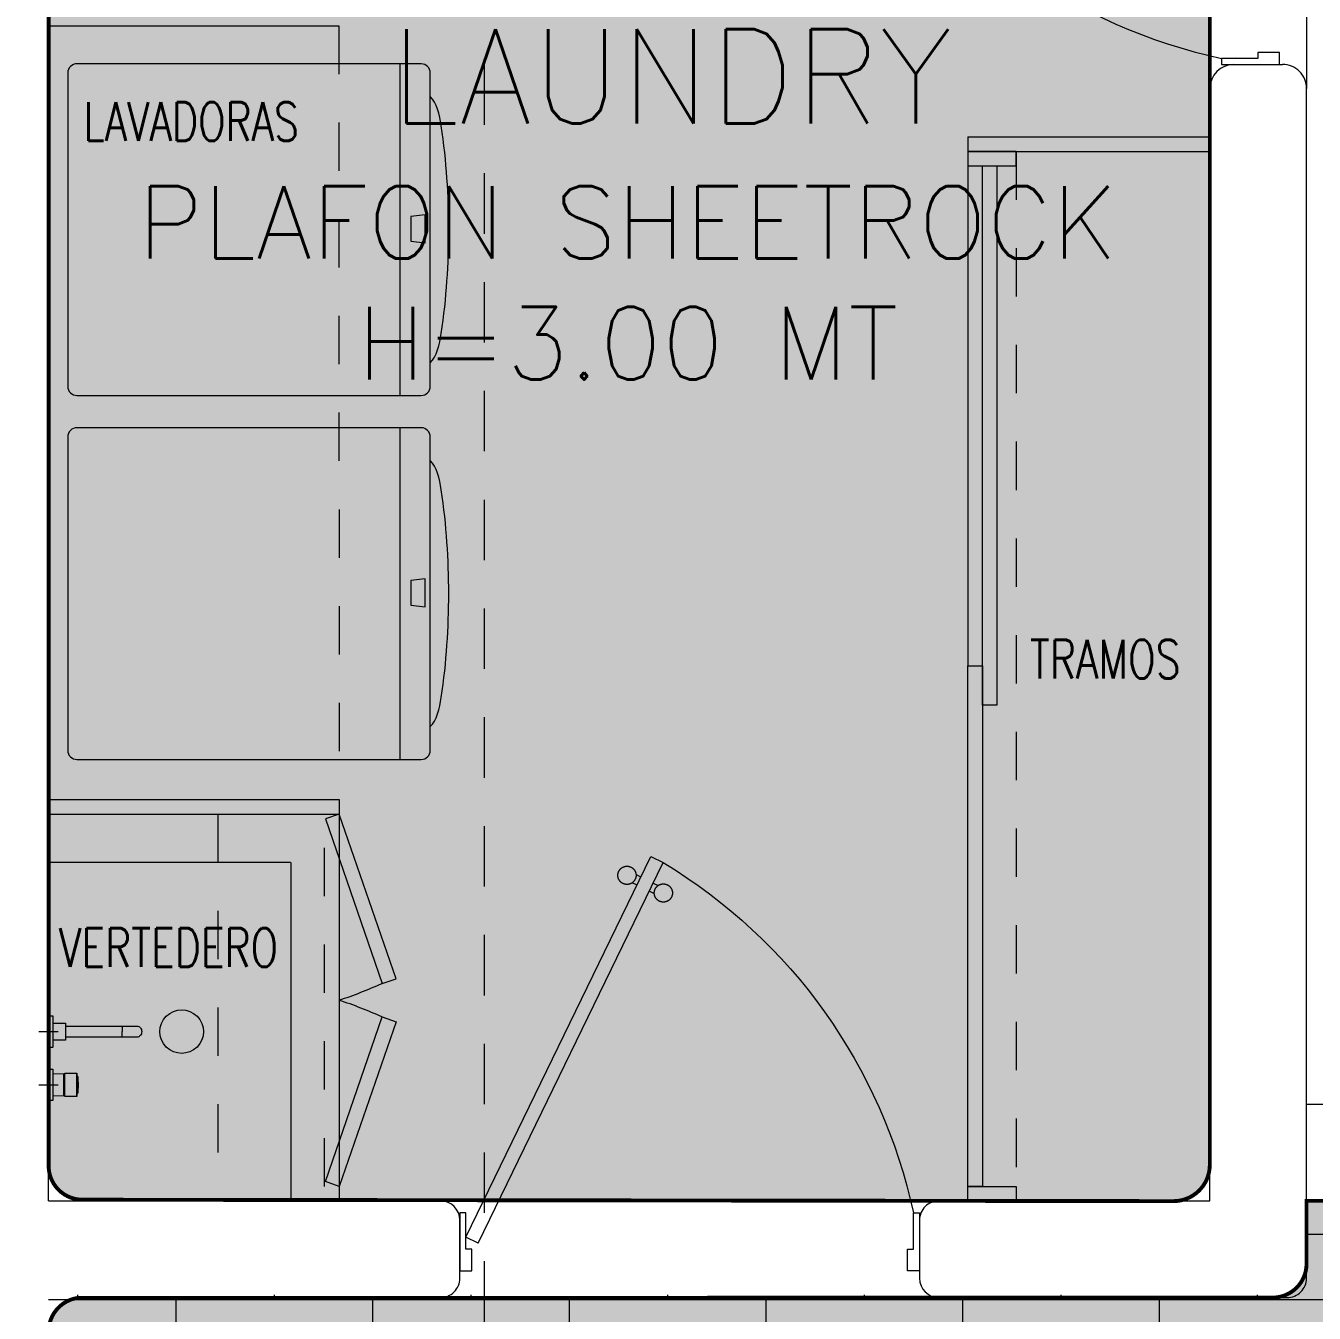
# Model space of a CAD drawing. Header units: metres. Extents: x 8 to 2416, y -346 to 476.
# Drawn here: x 127.32 to 129.983, y -111.462 to -108.8 of the extents above; entities that cross this region are included whole.
import ezdxf

# ---------------------------------------------------------------- set-up
doc = ezdxf.new("R2010")
doc.units = ezdxf.units.M
for name, pattern in [('0', [0]), ('CENTER2', [28.575000000000003, 19.05, -3.175, 3.175, -3.175]), ('DASHED', [0.75, 0.5, -0.25]), ('HIDDEN2', [0.1875, 0.125, -0.0625])]:
    doc.linetypes.add(name, pattern=pattern)
doc.layers.get('0').update_dxf_attribs({"color": 250, "linetype": '0', "lineweight": 20})
for name, color, linetype, lineweight in [('A-DOOR', 35, 'Continuous', 5), ('A-WALL', 250, 'Continuous', 20), ('baños', 140, 'Continuous', 0), ('MOB FIJOS', 251, 'Continuous', 0), ('MOBILIARIOS', 252, 'Continuous', 0), ('piso', 253, 'Continuous', 0), ('PLAFON', 253, 'Continuous', 5), ('PLAFON-MADERA', 33, 'Continuous', 5), ('PROYECCION', 9, 'DASHED', 0), ('textos', 7, 'Continuous', 0)]:
    doc.layers.add(name, color=color, linetype=linetype, lineweight=lineweight)
doc.layers.add('hatch piso', color=253, linetype='Continuous', lineweight=0, transparency=0.7)
doc.layers.add('Techos 1', color=7, linetype='HIDDEN2', lineweight=9, true_color=0x42391a)
doc.styles.add('Arch-Dim', font='romans.shx', dxfattribs={"width": 0.75})
doc.styles.get("Standard").update_dxf_attribs({"font": 'arial.ttf', "height": 0.1875})

# ---------------------------------------------------------------- blocks, each defined once
blk = doc.blocks.new('puerta 1.00')
at = {"layer": 'A-DOOR'}
for p, q in [((-0.1499909777825792, -0.01249999999998863), (-0.9369131065861893, -0.3949003899592327)), ((-0.1376018300305759, -0.03799499105906534), (-0.1499909777825792, -0.01249999999998863)), ((-0.1376018300305759, -0.03799499105906534), (-0.9245239588341292, -0.4203953810183521)), ((-0.8945933787151716, -0.3743353558235185), (-0.8995626804436938, -0.3641092849366885)), ((-0.8776654875668441, -0.3661093421694943), (-0.8826347892953663, -0.3558832712826359)), ((-0.9369131065861893, -0.3949003899592185), (-0.9245239588341292, -0.4203953810182952)), ((-0.8652763398148409, -0.391604333228571), (-0.8603070380863755, -0.4018304041154153)), ((-0.8822042309632252, -0.3998303468828937), (-0.8772349292346462, -0.4100564177697379))]:
    blk.add_line(p, q, dxfattribs=at)
for points in [[(-0.08000000000000003, 0), (-0.07999999999977266, -0.02502577938815875), (-0.1250000000001364, -0.02502577938815875), (-0.1250000000001364, -0.01249999999998863), (-0.2000000000002728, -0.01249999999998863), (-0.2000000000002728, 0), (-0.08000000000000003, 0)], [(-0.08000000000000003, -0.949999999999676), (-0.07999999999977266, -0.9249742206115172), (-0.1250000000001364, -0.9249742206115172), (-0.1250000000001364, -0.9374999999996874), (-0.2000000000002728, -0.9374999999996874), (-0.2000000000002728, -0.949999999999676), (-0.08000000000000003, -0.949999999999676)]]:
    blk.add_lwpolyline(points, dxfattribs=at)
blk.add_arc((0.0366406024470507, 0.1601847667154885), 1.12290276596214, 211.1335814021241, 257.8342745107439, dxfattribs=at)
for points in [[(-0.8982293876285894, -0.3641570476290497), (-0.9032723932726299, -0.3641552480922314), (-0.9120053357341931, -0.3591091255589873), (-0.9170452244890726, -0.3503725840241714), (-0.9170416254155498, -0.3402865727359341), (-0.9119955028824052, -0.3315536302744846), (-0.9032589613473192, -0.3265137415195056), (-0.8931729500592382, -0.3265173405931563), (-0.8844400075977319, -0.3315634631261162), (-0.8794001188427956, -0.3403000046612163), (-0.8794037179163752, -0.3503860159494536), (-0.8844498404495198, -0.3591189584108889), (-0.8931863819846058, -0.3641588471658821), (-0.8982293876285894, -0.3641570476290497)], [(-0.8616537628267338, -0.4394241479959078), (-0.8666967684707743, -0.4394223484592317), (-0.8754297109322806, -0.4343762259259734), (-0.8804695996872169, -0.4256396843908874), (-0.8804660006136942, -0.4155536731029486), (-0.8754198780805496, -0.4068207306414706), (-0.8666833365455204, -0.4017808418864917), (-0.8565973252574395, -0.4017844409598581), (-0.8478643827958763, -0.4068305634931022), (-0.8428244940409968, -0.4155671050282024), (-0.8428280931145196, -0.4256531163161554), (-0.8478742156476073, -0.4343860587779034), (-0.8566107571826933, -0.4394259475325839), (-0.8616537628267338, -0.4394241479959078)]]:
    blk.add_open_spline(points, degree=2, dxfattribs=at)
blk = doc.blocks.new('bn29-51')
at = {"linetype": 'Continuous'}
for p, q in [((-0.1425000000000125, 0), (-0.07749999999995794, 0)), ((-0.1425000000000125, 0), (-0.1425000000000125, -0.008100000000013097)), ((-0.07749999999995794, -0.008100000000013097), (-0.07749999999995794, 0)), ((0.03249999999999886, 0), (-0.03249999999999886, 0)), ((-0.03249999999999886, 0), (-0.03249999999999886, -0.008100000000013097)), ((0.03249999999999886, -0.008100000000013097), (0.03249999999999886, 0)), ((-0.1419999999999675, -0.008600000000001273), (-0.07800000000000296, -0.008600000000001273)), ((-0.1274999999999693, -0.008600000000001273), (-0.1274999999999693, -0.03499999999996817)), ((-0.09250000000000114, -0.03499999999996817), (-0.09250000000000114, -0.008600000000001273)), ((-0.03200000000001069, -0.008600000000001273), (0.03200000000001069, -0.008600000000001273)), ((-0.02318703845665482, -0.008600000000001273), (-0.02299588197436719, -0.03050436326782346)), ((0.02299588197442404, -0.03050436326782346), (0.02318703845671166, -0.008600000000001273)), ((-0.1274999999999693, -0.03499999999996817), (-0.09250000000000114, -0.03499999999996817)), ((-0.1214999999999975, -0.03499999999996817), (-0.1214999999999975, -0.1520028824097608)), ((-0.09849999999997294, -0.1520028824097608), (-0.09849999999997294, -0.03499999999996817)), ((-0.02421641107898154, -0.03352623281875822), (-0.0240040082178723, -0.05786519031073567)), ((0.02401613082125209, -0.03332448748676597), (-0.02401624370006061, -0.03332448748676597)), ((-0.02264167001223427, -0.03097827962415067), (-0.02263113303118303, -0.03218569806142568)), ((-0.02249590101283161, -0.03100000000006276), (0.02249590101288845, -0.03100000000006276)), ((0.02263113303118303, -0.03218569806142568), (0.02264167001223427, -0.03097827962415067)), ((0.02400400847389506, -0.05786519780099297), (0.02421641140367115, -0.03352623281875822)), ((0.0242162987163681, -0.03352623281875822), (0.02421641140890074, -0.03352623281875822)), ((-0.01751534742899707, -0.05874135882413611), (-0.01750432535621371, -0.060004363267808)), ((-0.01700434439467813, -0.06050000000004729), (0.01700434439473497, -0.06050000000004729)), ((-0.007136610318724479, -0.06100000000003547), (-0.007136610318724479, -0.06050000000004729)), ((-0.007132479186935825, -0.06100000000003547), (-0.007136610318724479, -0.06100000000003547)), ((-0.007132479186935825, -0.06100000000003547), (-0.007132479186935825, -0.06050000000004729)), ((-0.007121109770679368, -0.06100000000003547), (-0.007132479186935825, -0.06100000000003547)), ((-0.007121109770679368, -0.06100000000003547), (-0.007121109770679368, -0.06050000000004729)), ((-0.007103479239532362, -0.06100000000003547), (-0.007121109770679368, -0.06100000000003547)), ((-0.007103479239532362, -0.06100000000003547), (-0.007103479239532362, -0.06050000000004729)), ((-0.007080564905976416, -0.06100000000003547), (-0.007103479239532362, -0.06100000000003547)), ((-0.007080564905976416, -0.06100000000003547), (-0.007080564905976416, -0.06050000000004729)), ((-0.007053344082720514, -0.06100000000003547), (-0.007080564905976416, -0.06100000000003547)), ((-0.007053344082720514, -0.06100000000003547), (-0.007053344082720514, -0.06050000000004729)), ((-0.007022794082359951, -0.06100000000003547), (-0.007053344082720514, -0.06100000000003547)), ((-0.007022794082359951, -0.06100000000003547), (-0.007022794082359951, -0.06050000000004729)), ((-0.00698989221743318, -0.06100000000003547), (-0.007022794082359951, -0.06100000000003547)), ((-0.00698989221743318, -0.06100000000003547), (-0.00698989221743318, -0.06050000000004729)), ((-0.006955615800592341, -0.06100000000003547), (-0.00698989221743318, -0.06100000000003547)), ((-0.006955615800592341, -0.06100000000003547), (-0.006955615800592341, -0.06050000000004729)), ((-0.006920942144375886, -0.06100000000003547), (-0.006955615800592341, -0.06100000000003547)), ((-0.006920942144375886, -0.06100000000003547), (-0.006920942144375886, -0.06050000000004729)), ((-0.006870747063913996, -0.06100000000003547), (-0.006920942144375886, -0.06100000000003547)), ((-0.006870747063913996, -0.06100000000003547), (-0.006870747063913996, -0.06050000000004729)), ((-0.006819399944987481, -0.06100000000003547), (-0.006870747063913996, -0.06100000000003547)), ((-0.006819399944987481, -0.06100000000003547), (-0.006819399944987481, -0.06050000000004729)), ((-0.006783349551170659, -0.06100000000003547), (-0.006819399944987481, -0.06100000000003547)), ((-0.006783349551170659, -0.06100000000003547), (-0.006783349551170659, -0.06050000000004729)), ((-0.006745018700740957, -0.06100000000003547), (-0.006783349551170659, -0.06100000000003547)), ((-0.006745018700740957, -0.06100000000003547), (-0.006745018700740957, -0.06050000000004729)), ((-0.006703700017766323, -0.06100000000003547), (-0.006745018700740957, -0.06100000000003547)), ((-0.006703700017766323, -0.06100000000003547), (-0.006703700017766323, -0.06050000000004729)), ((-0.006658686126485236, -0.06100000000003547), (-0.006703700017766323, -0.06100000000003547)), ((-0.006658686126485236, -0.06100000000003547), (-0.006658686126485236, -0.06050000000004729)), ((-0.006609269651022487, -0.06100000000003547), (-0.006658686126485236, -0.06100000000003547)), ((-0.006609269651022487, -0.06100000000003547), (-0.006609269651022487, -0.06050000000004729)), ((-0.006554743215559711, -0.06100000000003547), (-0.006609269651022487, -0.06100000000003547)), ((-0.006554743215559711, -0.06100000000003547), (-0.006554743215559711, -0.06050000000004729)), ((-0.006489899899378315, -0.06100000000003547), (-0.006554743215559711, -0.06100000000003547)), ((-0.006489899899378315, -0.06100000000003547), (-0.006489899899378315, -0.06050000000004729)), ((-0.006418296718408101, -0.06100000000003547), (-0.006489899899378315, -0.06100000000003547)), ((-0.006418296718408101, -0.06100000000003547), (-0.006418296718408101, -0.06050000000004729)), ((-0.006339867973309765, -0.06100000000003547), (-0.006418296718408101, -0.06100000000003547)), ((-0.006339867973309765, -0.06100000000003547), (-0.006339867973309765, -0.06050000000004729)), ((-0.006254547964914536, -0.06100000000003547), (-0.006339867973309765, -0.06100000000003547)), ((-0.006254547964914536, -0.06100000000003547), (-0.006254547964914536, -0.06050000000004729)), ((-0.006162270993883112, -0.06100000000003547), (-0.006254547964914536, -0.06100000000003547)), ((-0.006162270993883112, -0.06100000000003547), (-0.006162270993883112, -0.06050000000004729)), ((-0.006062971361046721, -0.06100000000003547), (-0.006162270993883112, -0.06100000000003547)), ((-0.006062971361046721, -0.06100000000003547), (-0.006062971361046721, -0.06050000000004729)), ((-0.00595658336706606, -0.06100000000003547), (-0.006062971361046721, -0.06100000000003547)), ((-0.00595658336706606, -0.06100000000003547), (-0.00595658336706606, -0.06050000000004729)), ((-0.005843041312715513, -0.06100000000003547), (-0.00595658336706606, -0.06100000000003547)), ((-0.005843041312715513, -0.06100000000003547), (-0.005843041312715513, -0.06050000000004729)), ((-0.00572227949882631, -0.06100000000003547), (-0.005843041312715513, -0.06100000000003547)), ((-0.00572227949882631, -0.06100000000003547), (-0.00572227949882631, -0.06050000000004729)), ((-0.005599898278973114, -0.06100000000003547), (-0.00572227949882631, -0.06100000000003547)), ((-0.005599898278973114, -0.06100000000003547), (-0.005599898278973114, -0.06050000000004729)), ((-0.005494927875730582, -0.06100000000003547), (-0.005599898278973114, -0.06100000000003547)), ((-0.005494927875730582, -0.06050000000004729), (-0.005494927875730582, -0.06100000000003547)), ((-0.00524037614289341, -0.06100000000003547), (-0.005494927875730582, -0.06100000000003547)), ((-0.00524037614289341, -0.06100000000003547), (-0.00510776908319599, -0.06100000000003547)), ((-0.00510776908319599, -0.06050000000004729), (-0.00510776908319599, -0.06100000000003547)), ((-0.00510776908319599, -0.06100000000003547), (-0.00506737497826748, -0.06100000000003547)), ((-0.00506737497826748, -0.06100000000003547), (-0.003445448267171969, -0.06100000000003547)), ((-0.003445448267171969, -0.06100000000003547), (-0.003445448267171969, -0.06050000000004729)), ((-0.003445448267171969, -0.06100000000003547), (-0.001645448267169058, -0.06100000000003547)), ((-0.001645448267169058, -0.06100000000003547), (0.001645448267225902, -0.06100000000003547)), ((0.001645448267225902, -0.06100000000003547), (0.002745448267177153, -0.06100000000003547)), ((0.002745448267177153, -0.06100000000003547), (0.002745448267177153, -0.06050000000004729)), ((0.002745448267177153, -0.06100000000003547), (0.003692644155051994, -0.06100000000003547)), ((0.003692644155051994, -0.06100000000003547), (0.00375323531247318, -0.06100000000003547)), ((0.00375323531247318, -0.06100000000003547), (0.00375323531247318, -0.06050000000004729)), ((0.00375323531247318, -0.06100000000003547), (0.005240376142950254, -0.06100000000003547)), ((0.005494927875730582, -0.06100000000003547), (0.005240376142950254, -0.06100000000003547)), ((0.005494927875730582, -0.06100000000003547), (0.005494927875730582, -0.06050000000004729)), ((0.005494927875730582, -0.06100000000003547), (0.00669402858628132, -0.06100000000003547)), ((0.00669402858628132, -0.06100000000003547), (0.00669402858628132, -0.06050000000004729)), ((0.00669402858628132, -0.06100000000003547), (0.006857792841600485, -0.06100000000003547)), ((0.006857792841600485, -0.06100000000003547), (0.006857792841600485, -0.06050000000004729)), ((0.01750432535627056, -0.060004363267808), (0.01751534742899707, -0.05874135883243525)), ((-0.1214999999999975, -0.1520028824097608), (-0.1099999999999852, -0.1520028824097608)), ((-0.121500000208556, -0.1520028824097608), (-0.121500000208556, -0.1788496701335589)), ((-0.09849999999997294, -0.1520028824097608), (-0.1099999999999852, -0.1520028824097608)), ((-0.09849999979141444, -0.1788496701335589), (-0.09849999979141444, -0.1520028824097608)), ((-0.1214999999999975, -0.1788496703142073), (-0.1214999999999975, -0.1824996703142006)), ((-0.09849999999997294, -0.1824996703142006), (-0.09849999999997294, -0.1788496703142073))]:
    blk.add_line(p, q, dxfattribs=at)
at = {"linetype": 'CENTER2'}
for p, q in [((-0.09000000044702006, 0), (-0.1299999995529504, 0)), ((-0.1099999999999852, 0.01999999955296516), (-0.1099999999999852, -0.01999999955296516)), ((0.01999999955299359, 0), (-0.01999999955293674, 0)), ((2.842170943040401e-14, 0.01999999955296516), (2.842170943040401e-14, -0.01999999955296516))]:
    blk.add_line(p, q, dxfattribs=at)
at = {"linetype": 'Continuous'}
for centre, radius, start, end in [((-0.1419999999999675, -0.008100000000013097), 0.0005000000000000004, 180, 270), ((-0.07800000000000296, -0.008100000000013097), 0.0005000000000000004, 270, 0), ((-0.03200000000001069, -0.008100000000013097), 0.0005000000000000004, 180, 270), ((0.03200000000001069, -0.008100000000013097), 0.0005000000000000004, 270, 0), ((-0.02401635036486027, -0.03352448750672465), 0.0002000000449246281, 89.9602516297263, 180.7921248073914), ((-0.02249590101283161, -0.03050000000007458), 0.0005000000000000013, 180.4999999999589, 253.0499437806828), ((-0.02213115206964744, -0.0321813347936768), 0.0004999999999999961, 180.4999999999589, 205.8891698380798), ((2.842170943040401e-14, -0.02144019388265406), 0.0251, 205.8891698380798, 208.3368500137295), ((2.842170943040401e-14, -0.02144019388265406), 0.02510000000000001, 331.6671445694841, 334.11083016192), ((0.02213115206964744, -0.0321813347936768), 0.0004999999999977541, 334.11083016192, 359.500000000041), ((0.02249590101288845, -0.03050000000007458), 0.0005000000000000004, 286.9500562193171, 359.500000000041), ((0.02401630522487608, -0.03352448750695203), 0.0002000000756466718, 359.5288123456754, 90.06566346202432), ((-0.01700434439467813, -0.06000000000005912), 0.0004999999999999986, 180.4999999999589, 270), ((0.01700434439473497, -0.06000000000005912), 0.0005000000000000004, 270, 359.500000000041)]:
    blk.add_arc(centre, radius, start, end, dxfattribs=at)
for points, knots in [([(-0.02400400906751088, -0.05786518310105748), (-0.02400396126077453, -0.05786520681851925), (-0.02270580722810678, -0.05786607945697142), (-0.01743483240105093, -0.05787130348142), (-0.009419063715796483, -0.0578767080309035), (-0.003122758223668143, -0.05788951387069119), (0.001801121883175938, -0.05788981113312275), (0.005401126159171099, -0.05788492059389228), (0.01134291568021695, -0.0578764207656377), (0.01758064992318964, -0.05786995888297497), (0.02264948258314803, -0.05786603276771984), (0.02400315799272335, -0.0578651627056388), (0.02400400182372664, -0.05786518290960885)], [0.2206625018554813, 0.2206625018554813, 0.2206625018554813, 0.2206625018554813, 0.2830677248118203, 0.3454722504581292, 0.4077885582351984, 0.4703297281781371, 0.4703990263359278, 0.5062925030047005, 0.5420963844449929, 0.595647865603058, 0.655398301644621, 0.7204072455012127, 0.7204072455012127, 0.7204072455012127, 0.7204072455012127]), ([(-0.02400400839289318, -0.05786518304194033), (-0.02400182740123569, -0.05793209478281369), (-0.02399674871347202, -0.05802015459335053), (-0.02394762044846743, -0.05814064256799156), (-0.02388985410507871, -0.05822256811597981), (-0.02381258475801928, -0.05828637797583269), (-0.02369624961139039, -0.05834446616540845), (-0.02360888422700214, -0.05835614541501855), (-0.02354237236127688, -0.0583633460494184)], [0, 0, 0, 0, 0.2392847564581418, 0.3699271991388763, 0.5001746047077509, 0.6303680818852515, 0.760882431197601, 1, 1, 1, 1]), ([(0.02354237551898564, -0.05836334574985358), (0.02360888692030017, -0.05835614514501231), (0.02369625174779344, -0.05834446593485154), (0.02381258605927883, -0.05828637780166446), (0.02388985486001616, -0.05822256796625425), (0.02394762076940538, -0.05814064246294492), (0.02399674867277213, -0.05802015452684373), (0.0240018273233602, -0.05793209479099914), (0.02400400829552041, -0.05786518306820199)], [0, 0, 0, 0, 0.2391167731459566, 0.369630825585778, 0.49982419077535, 0.630071712945299, 0.7607144562246947, 1, 1, 1, 1])]:
    blk.add_open_spline(points, degree=3, knots=knots, dxfattribs=at)
for points in [[(-0.02354134613952397, -0.05835752679990946), (-0.02140184582103188, -0.05851632745111601), (-0.0194292160616385, -0.05865994552505072), (-0.01751819225776785, -0.05878487542929633)], [(0.01751819190835135, -0.05878486930669169), (0.01942891580441142, -0.05865995674651003), (0.0214012396073997, -0.0585163613855002), (0.02354039276897879, -0.05835758739465291)], [(-0.1214999999999975, -0.1824996703142006), (-0.1214999999999975, -0.185101076014007), (-0.1190115336862334, -0.1903038874135063), (-0.1130038445620869, -0.1924589624577493), (-0.1099999999999852, -0.1924589624577493)], [(-0.1099999999999852, -0.1924589624577493), (-0.1069961554378835, -0.1924589624577493), (-0.100988466313737, -0.1903038874135063), (-0.09849999999997294, -0.185101076014007), (-0.09849999999997294, -0.1824996703142006)]]:
    blk.add_open_spline(points, degree=3, dxfattribs=at)
blk = doc.blocks.new('PL BASE 1N NASAS 09')
at = {"layer": 'A-DOOR'}
for p, q in [((-111.8310712337411, -53.24971880325275), (-106.4310712337405, -53.24971880325275)), ((-111.8310712337411, -53.44971880325262), (-106.4310712337405, -53.44971880325262))]:
    blk.add_line(p, q, dxfattribs=at)
at = {"layer": 'A-WALL'}
for p, q in [((-111.9810712337411, -51.0997188032526), (-111.8810712337411, -51.0997188032526)), ((-112.0310712337411, -53.44971880325274), (-112.0310712337411, -51.1497188032526)), ((-111.8310712337412, -53.60971880325278), (-111.8310712337411, -51.1497188032526)), ((-114.4310712337411, -53.44971880325274), (-113.6210712337413, -53.44971880325274)), ((-112.5910642258817, -53.44971880325242), (-112.0310712337411, -53.44971880325268)), ((-112.6310642258817, -53.48971880325244), (-112.6310642258816, -53.60971880325269)), ((-112.5910642258816, -53.64971880325267), (-111.8710712337412, -53.64971880325278))]:
    blk.add_line(p, q, dxfattribs=at)
for points in [[(-114.4310712337411, -53.44971880325274), (-114.4310712337411, -49.48971880325268, -0.4142135623730802), (-114.3910712337411, -49.44971880325268), (-113.8710712337412, -49.44971880325265, 0.4142135623730794), (-113.8310712337412, -49.40971880325265), (-113.8310712337412, -49.28971880325269, 0.414213562373095), (-113.8710712337412, -49.24971880325269), (-114.3910712337411, -49.24971880325269, -0.4142135623731346), (-114.4310712337411, -49.20971880325269), (-114.4310712337411, -48.88971880325386, 0.4142135623618917), (-114.4710712337396, -48.84971880325386), (-114.6810715550002, -48.84971880324583)], [(-115.9416182694311, -52.69971880325252), (-114.6710908431426, -52.69971880325274, -0.4140857397197507), (-114.6310908469521, -52.73970134591097), (-114.6306020260978, -53.8597362605948, 0.4140857397197523), (-114.5906020299073, -53.89971880325302), (-114.4704910777573, -53.89971880325302, 0.4154285380024995), (-114.4304914216101, -53.85955294758179), (-114.4310712337411, -53.71971880325267, -0.4142135623730677), (-114.3610712337411, -53.64971880325267), (-113.6510712337412, -53.64971880325267)], [(-114.3610712337411, -53.64971880325266), (-113.6210712337412, -53.64971880325266, 0.4142135623732907), (-113.5810712337412, -53.60971880325264), (-113.5810712337413, -53.48971880325271)]]:
    blk.add_lwpolyline(points, format="xyb", dxfattribs=at)
blk.add_lwpolyline([(-112.0310712337411, -53.44971880325274), (-112.0310712337411, -51.81615071649249)], dxfattribs=at)
for centre, radius, start, end in [((-111.9810712337411, -51.1497188032526), 0.05, 90, 180), ((-111.8810712337411, -51.1497188032526), 0.05, 359.9999999999973, 90), ((-113.6210712337413, -53.48971880325274), 0.04, 2.712377032352087e-11, 90), ((-112.5910642258817, -53.48971880325242), 0.04, 89.99999999997311, 180.0000000000271), ((-112.5910642258816, -53.60971880325267), 0.04, 180.0000000000271, 269.9999999999914), ((-111.8710712337412, -53.60971880325278), 0.04, 269.9999999999911, 359.9999999999973)]:
    blk.add_arc(centre, radius, start, end, dxfattribs=at)
at = {"layer": 'MOB FIJOS'}
for p, q in [((-114.4310710670944, -51.01971880325285), (-113.8311904870094, -51.01971880325274)), ((-112.5310712337411, -51.24971880325258), (-112.0310712337411, -51.24971880325256)), ((-112.5310712337411, -51.24971880325256), (-112.531071233741, -52.34356161098079)), ((-112.5310712337411, -51.27971880325256), (-112.0310712337411, -51.27971880325256)), ((-114.4310712337411, -52.61971874175244), (-113.830742774648, -52.6197186475079)), ((-114.4310710670944, -52.64971880325272), (-113.8307343857512, -52.64971870899424)), ((-113.8307343857512, -52.64971870899424), (-113.8307343857512, -53.44971870899425)), ((-113.931071239469, -52.74971880325273), (-114.4310712337411, -52.74971880325273)), ((-113.9307343857513, -52.74971870899424), (-113.9307343857513, -53.44971870899425))]:
    blk.add_line(p, q, dxfattribs=at)
for points in [[(-112.531071233741, -51.30971880325256), (-112.4310712349091, -51.30971880325256), (-112.4310712349091, -51.27971880325259), (-112.531071233741, -51.27971880325259)], [(-112.471071233741, -52.42436898978983), (-112.501071233741, -52.42436898978983), (-112.501071233741, -51.30971880325256), (-112.471071233741, -51.30971880325256)], [(-112.501071233741, -53.41971880325249), (-112.531071233741, -53.41971880325249), (-112.531071233741, -52.34356161098079), (-112.501071233741, -52.34356161098079)], [(-113.7413906643765, -53.00005589517014), (-113.7130364435918, -52.99025598885971), (-113.8307343857512, -52.64971870899424), (-113.8590886065359, -52.65951861530467)], [(-113.7413906643765, -53.06938152281815), (-113.7130364435918, -53.07918142912858), (-113.8307343857512, -53.41971870899405), (-113.8590886065359, -53.40991880268362)], [(-112.531071233741, -53.41971880325249), (-112.4310712349091, -53.41971880325249), (-112.4310712349091, -53.44971880325246), (-112.531071233741, -53.44971880325246)]]:
    blk.add_lwpolyline(points, close=True, dxfattribs=at)
for centre, start, end in [((-114.1534313221644, -52.07049084940068), 288.5037837877632, 293.9058796991124), ((-114.1534313221644, -53.99894656858762), 66.0941203008876, 71.49621621224368)]:
    blk.add_arc(centre, 1.016793331010125, start, end, dxfattribs=at)
blk.add_ellipse((-114.1560712365579, -53.09971880320867), major_axis=(0.03181980516607553, -0.03181980516607551), ratio=0.9999999987369571, start_param=2.356194489560823, end_param=8.639379796740409, dxfattribs=at)
at = {"layer": 'piso'}
for p, q in [((-111.8310712337411, -50.07971880325266), (-111.8310712337411, -51.1497188032526)), ((-113.6210712337412, -53.64971880325267), (-112.5910642258816, -53.64971880325267))]:
    blk.add_line(p, q, dxfattribs=at)
at = {"layer": 'PROYECCION', "color": 252, "linetype": 'DASHED', "ltscale": 0.1}
for p, q in [((-113.8311904870094, -51.01971880325274), (-113.8307343799974, -52.64971880127299)), ((-112.431071233741, -51.27971880325255), (-112.431071233742, -53.44971880325249)), ((-114.0810712337781, -52.64971880325272), (-114.0810712337781, -53.44971880325672)), ((-113.8607343857512, -53.41971870899427), (-113.8607343857512, -52.64971870899424))]:
    blk.add_line(p, q, dxfattribs=at)
at = {"layer": 'Techos 1'}
blk.add_line((-113.5310712337411, -47.94971880325273), (-113.5310712337411, -56.1497188032528), dxfattribs=at)
at = {"xscale": -1, "rotation": 90}
blk.add_blockref('bn29-51', (-114.4310712336469, -53.20971880322426), dxfattribs=at)
at = {"layer": 'A-DOOR'}
blk.add_blockref('puerta 1.00', (-111.806983447775, -50.14971880325241), dxfattribs=at)
at = {"layer": 'A-DOOR', "xscale": -1, "rotation": 90}
blk.add_blockref('puerta 1.00', (-113.5810712337412, -53.6747188032529), dxfattribs=at)
blk.add_blockref('puerta 1.00', (-113.5810712337412, -53.6747188032529), dxfattribs=at)
at = {"layer": 'textos', "insert": (-113.8585186693208, -51.22194627143192), "char_height": 0.195, "width": 3.404876511770499, "attachment_point": 7}
blk.add_mtext('{\\Fromans|c0; LAUNDRY}', dxfattribs=at)
at = {"layer": 'textos', "char_height": 0.08, "attachment_point": 1, "style": 'Arch-Dim'}
for s, insert, width in [('\\pxt5.9124,29;LAVADORAS', (-114.3587568713196, -51.17774155151807), 26.65336975803461), ('\\pxqc,t5.9124,29;TRAMOS', (-112.6401107400989, -52.28924689662284), 0.7859384120567938)]:
    blk.add_mtext(s, dxfattribs=dict(at, insert=insert, width=width))
at = {"layer": 'textos', "lineweight": 13, "insert": (-114.4095321268645, -52.88604582438802), "char_height": 0.08, "width": 26.65336975803461, "attachment_point": 1, "style": 'Arch-Dim'}
blk.add_mtext('\\pxt5.9124,29;VERTEDERO', dxfattribs=at)
blk = doc.blocks.new('cl02b-planta')
blk.add_lwpolyline([(1.072851147777304, 0.6703813994686549), (0.3870511477773046, 0.6703813994686549)])
blk.add_lwpolyline([(0.7026158890587189, 0.6180805708115822), (0.7607665867899005, 0.6180805708115822), (0.7569802437168835, 0.6472929544874091), (0.7064022321317358, 0.6472929544874091)], close=True)
for centre, radius, start, end in [((0.4057884111090182, 1.337805234783419), 0.01873726333171319, 90, 180.0000000000007), ((1.054113884445592, 1.337805234783418), 0.01873726333171333, 3.434999055980597e-13, 90.00000000000061), ((0.4057884111090178, 0.6259797614468459), 0.01873726333171306, 180.0000000000008, 269.999999999999), ((1.054113884445592, 0.6259797614468467), 0.01873726333171306, 270, 359.9999999999991)]:
    blk.add_arc(centre, radius, start, end)
for points in [[(0.3870511477773046, 1.337805234783418), (0.3870511477773046, 1.100529965351075), (0.3870511477773046, 0.863254861278411), (0.3870511477773046, 0.6259797614468459)], [(1.054113884445592, 1.356542498115132), (0.8380053933334004, 1.356542498115132), (0.6218969022212089, 1.356542498115132), (0.4057884111090182, 1.356542498115132)], [(1.072851147777305, 0.6259797614468463), (1.072851147777305, 0.8632549192257042), (1.072851147777305, 1.100530077004561), (1.072851147777306, 1.337805234783418)], [(0.4057884111090173, 0.6072424981151328), (0.4221471631529496, 0.6072424981151328), (0.4385059151968815, 0.6072424981151328), (0.4548646672408134, 0.6072424981151328)]]:
    blk.add_open_spline(points, degree=3)
for points, knots in [([(0.4548646672408134, 0.6072424981151328), (0.6382556542651407, 0.6072424981151328), (0.821646641289469, 0.6072424981151328), (1.005037628313796, 0.6072424981151328), (1.021396376457497, 0.6072424981151328), (1.037755124601199, 0.6072424981151328), (1.054113884445592, 0.6072424981151339)], [-3.008028436157583, -3.008028436157583, -3.008028436157583, -3.008028436157583, -1.202999001067586, -1.202999001067586, -1.202999001067586, -1.041987697296763, -1.041987697296763, -1.041987697296763, -1.041987697296763]), ([(0.4548646672408134, 0.6072424981151328), (0.4672832298762937, 0.5945425011430487), (0.4923157440191863, 0.587782039081207), (0.5896086350337684, 0.573752765507936), (0.658313691861673, 0.5691424981151327), (0.7299511477773049, 0.5691424981151327)], [-2.130599459897832, -2.130599459897832, -2.130599459897832, -2.130599459897832, -1.882643774073399, -1.882643774073399, -1.083276728696553, -1.083276728696553, -1.083276728696553, -1.083276728696553]), ([(0.7299511477773049, 0.5691424981151327), (0.8015886036929363, 0.5691424981151327), (0.8702936605208409, 0.573752765507936), (0.9675865515354225, 0.587782039081207), (0.9926190656783156, 0.5945425011430487), (1.005037628313796, 0.6072424981151328)], [-1.083276728696553, -1.083276728696553, -1.083276728696553, -1.083276728696553, -0.2839096833197079, -0.2839096833197079, -0.0359539974952745, -0.0359539974952745, -0.0359539974952745, -0.0359539974952745])]:
    blk.add_open_spline(points, degree=3, knots=knots)
blk = doc.blocks.new('PL MUEBLES 1N NASAS 09')
at = {"layer": 'hatch piso'}
h = blk.add_hatch(dxfattribs=at)
h.set_pattern_fill('AR-BRSTD', color=256, scale=0.002)
h.set_pattern_definition([(0, (-12.57728197137635, 39.35899722766072), (0, 0.1354836), []), (90, (-12.57728197137635, 39.35899722766072), (-0.2032, 0.1354836), [0.1354836, -0.1354836])])
h.paths.add_polyline_path([(47.83047333544062, 32.95899722776375), (47.83047333544062, 34.55899722776377), (50.43047333544052, 34.55899722776377), (50.43047333544064, 34.75899722776381), (55.83047333544118, 34.75899722776381), (55.82906068858608, 32.95899722776375)])
at = {"layer": 'baños'}
blk.add_blockref('PL BASE 1N NASAS 09', (162.2615445691817, 88.20329366328178), dxfattribs=at)
at = {"layer": 'MOBILIARIOS', "rotation": 89.99999999999999}
for p in [(49.22658452087262, 36.03200979091295), (49.22658452087262, 35.2793338346647)]:
    blk.add_blockref('cl02b-planta', p, dxfattribs=at)

msp = doc.modelspace()

# ---------------------------------------------------------------- hatches: boundary and pattern name
at = {"layer": 'PLAFON', "transparency": 33554477}
h = msp.add_hatch(color=256, dxfattribs=at)
h.dxf.hatch_style = 1
edge = h.paths.add_edge_path()
edge.add_line((129.7670649727973, -107.2283935324188), (127.3670649727971, -107.2283935324186))
edge.add_line((127.3670649727971, -107.2283935324186), (127.3670649727972, -111.1576477286252))
edge.add_arc((127.4370649727972, -111.1576477286252), 0.06999999999997897, 179.9999999999767, 270.0000000000116)
edge.add_line((127.4370649727972, -111.2276477286252), (129.6920602185381, -111.2306080883942))
edge.add_arc((129.6920602185381, -111.1555746915346), 0.07503339685963795, 270, 358.4168197508251)
edge.add_line((129.7670649727975, -111.1576477286255), (129.7670649727973, -107.2283935324188))
h = msp.add_hatch(color=256, dxfattribs=at)
h.dxf.hatch_style = 1
edge = h.paths.add_edge_path()
edge.add_line((127.4266719004069, -111.4308196193803), (129.8970652003806, -111.4300437773475))
edge.add_arc((129.8970649727963, -111.3600437773479), 0.06999999999997945, 270.0001862802678, 360.0000000000117)
edge.add_line((129.9670649727963, -111.3600437773479), (129.9670649727964, -111.2300437773478))
edge.add_line((129.9670649727964, -111.2300437773478), (135.3670649727968, -111.2300437773479))
edge.add_line((135.3670649727968, -111.2300437773479), (135.3670649727968, -112.8284874804682))
edge.add_line((135.3670649727968, -112.8284874804682), (127.3672988944587, -112.830050184254))
edge.add_line((127.3672988944587, -112.830050184254), (127.3672988944584, -111.494325883212))
edge.add_arc((127.4370649727964, -111.5000437773478), 0.07000000000003602, 98.53841390678912, 175.3146197077934, ccw=False)

# ---------------------------------------------------------------- linework, layer by layer
at = {"layer": 'PLAFON-MADERA', "const_width": 0.008}
msp.add_lwpolyline([(129.7670649727973, -107.2283935324188), (127.3670649727971, -107.2283935324186), (127.3670649727972, -111.1576477286252, 0.4142135623732734), (127.4370649727972, -111.2276477286252), (129.6920602185381, -111.2306080883942, 0.4061433857636972), (129.7670649727975, -111.1576477286255)], format="xyb", close=True, dxfattribs=at)
msp.add_lwpolyline([(127.4266719004069, -111.4308196193803), (129.8970652003806, -111.4300437773475, 0.4142126101178693), (129.9670649727963, -111.3600437773479), (129.9670649727964, -111.2300437773478), (135.3670649727968, -111.2300437773479), (135.3670649727968, -112.8284874804682), (127.3672988944587, -112.830050184254), (127.3672988944584, -111.494325883212, -0.3481204360965278), (127.4266719004069, -111.4308196193803)], format="xyb", dxfattribs=at)

# ---------------------------------------------------------------- block references
msp.add_blockref('PL MUEBLES 1N NASAS 09', (79.53659163735574, -145.9836186373769))

# ---------------------------------------------------------------- texts
at = {"layer": 'textos', "color": 5, "insert": (129.9299078316344, -109.5315832378981), "char_height": 0.15, "width": 2.732502762071476, "attachment_point": 9}
msp.add_mtext('\\pxqc;{\\Fromans|c0;PLAFON SHEETROCK\\PH=3.00 MT}', dxfattribs=at)

doc.saveas('drawing.dxf')
